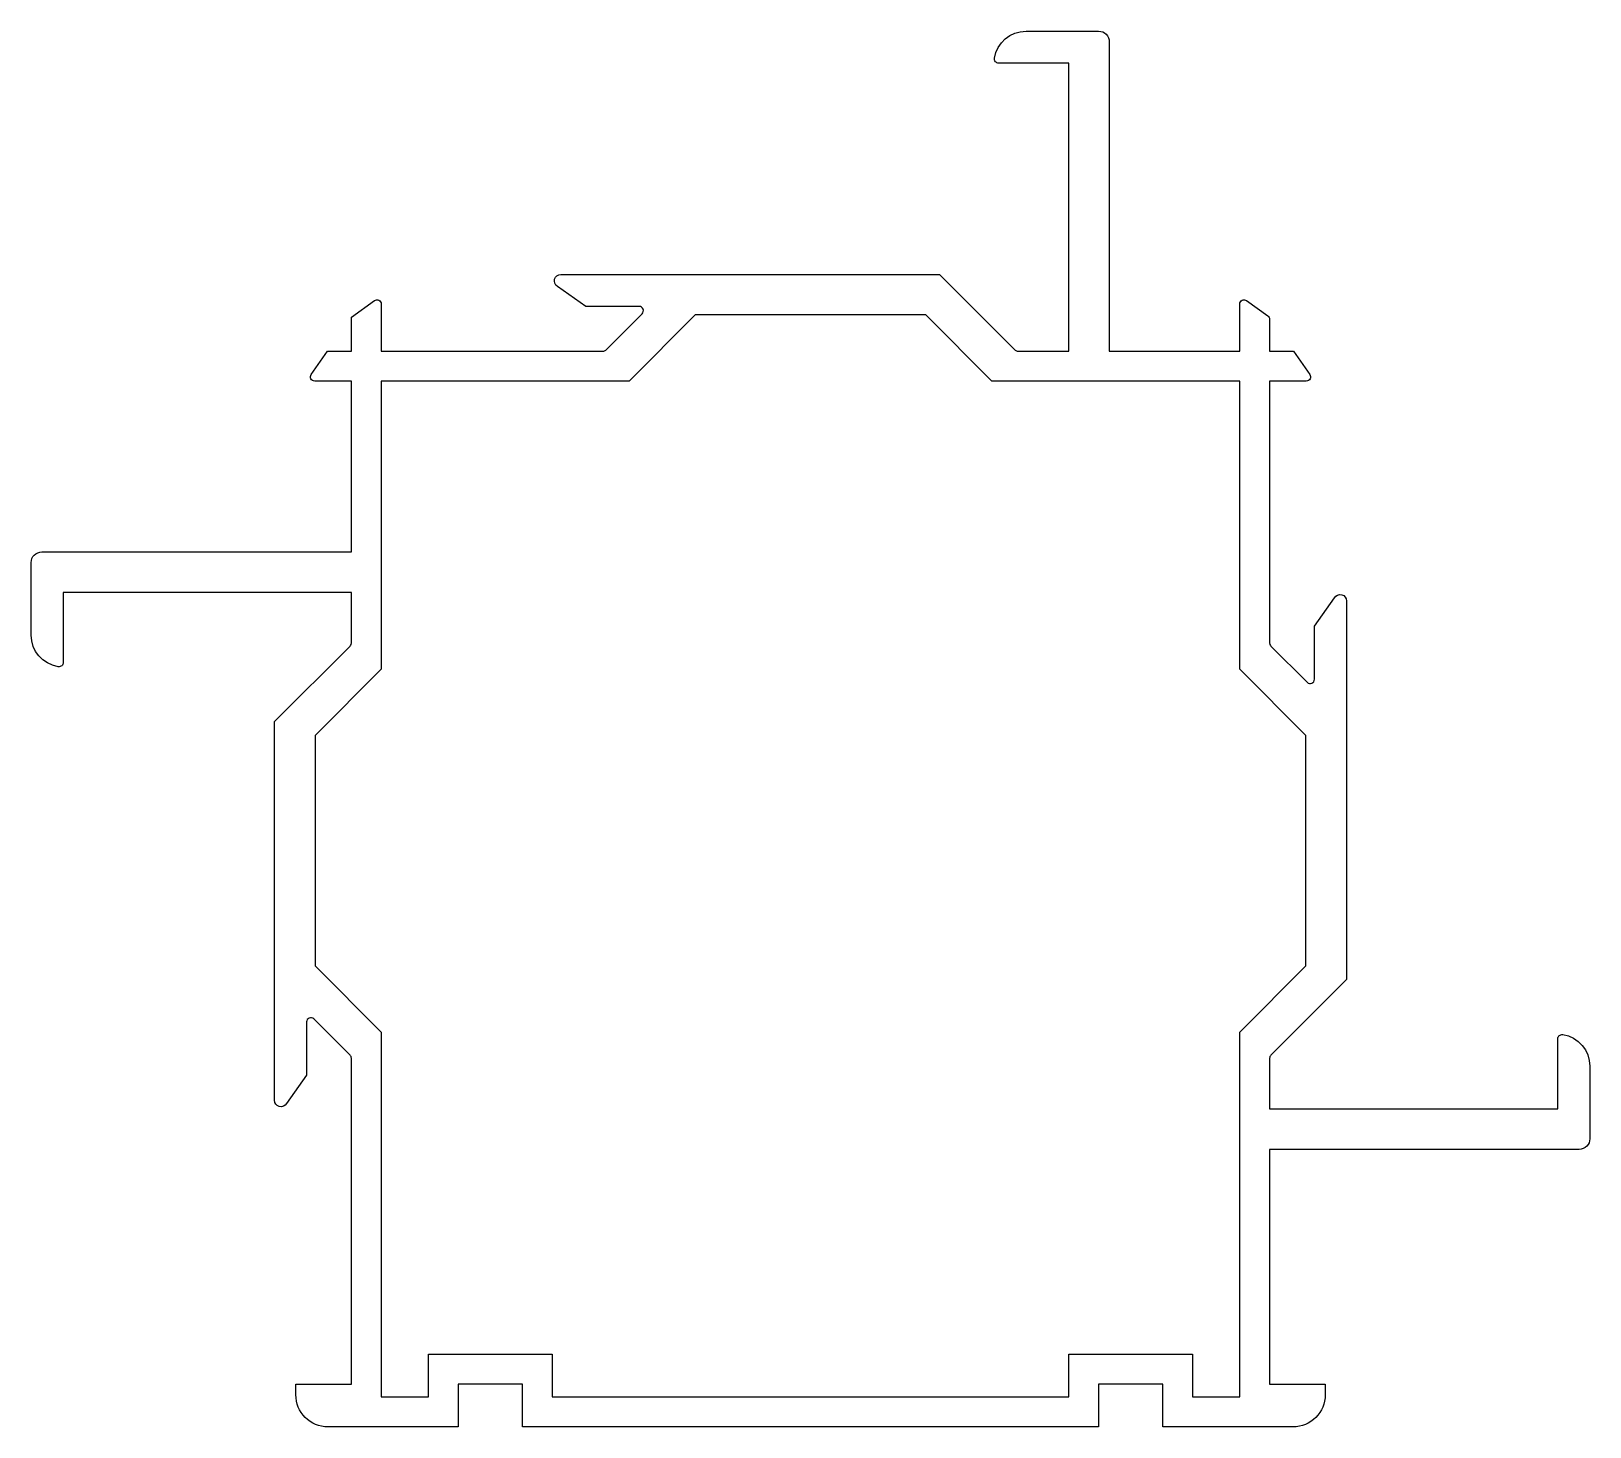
# Model space of a CAD drawing. Extents: x 120.3 to 193.4, y 180.4 to 245.8.
import ezdxf

# ---------------------------------------------------------------- set-up
doc = ezdxf.new("R2010")
doc.units = 0
doc.layers.get('0').update_dxf_attribs({"linetype": 'CONTINUOUS'})

msp = doc.modelspace()

# ---------------------------------------------------------------- linework, layer by layer
msp.add_lwpolyline([(180.973, 181.945, -0.414214), (179.473, 180.445), (177.973, 180.445), (173.361, 180.445), (173.361, 182.445), (170.361, 182.445), (170.361, 180.445), (143.361, 180.445), (143.361, 182.445), (140.361, 182.445), (140.361, 180.445), (135.75, 180.445), (134.25, 180.445, -0.414214), (132.75, 181.945), (132.75, 182.445), (135.35, 182.445), (135.35, 197.717, 0.198912), (135.291, 197.858), (133.591, 199.558, 0.668179), (133.25, 199.417), (133.25, 196.924), (132.309, 195.595, -0.767327), (131.75, 195.745), (131.75, 213.491), (135.291, 217.032, 0.198912), (135.35, 217.174), (135.35, 219.545), (121.85, 219.545), (121.85, 216.261, -0.460212), (121.619, 216.063, -0.369664), (120.35, 217.545), (120.35, 220.945, -0.414214), (120.85, 221.445), (135.35, 221.445), (135.35, 229.445), (133.633, 229.445, -0.606815), (133.469, 229.76), (134.229, 230.845), (135.35, 230.845), (135.35, 232.445), (136.433, 233.219, -0.610029), (136.75, 233.057), (136.75, 230.845), (147.133, 230.845, 0.198912), (147.274, 230.904), (148.974, 232.604, 0.668179), (148.833, 232.945), (146.34, 232.945), (145.011, 233.885, -0.767327), (145.161, 234.445), (162.907, 234.445), (166.448, 230.904, 0.198912), (166.59, 230.845), (168.961, 230.845), (168.961, 244.345), (165.677, 244.345, -0.460212), (165.479, 244.576, -0.369664), (166.961, 245.845), (170.361, 245.845, -0.414214), (170.861, 245.345), (170.861, 230.845), (176.973, 230.845), (176.973, 233.057, -0.610029), (177.289, 233.219), (178.289, 232.505, -0.242213), (178.373, 232.342), (178.373, 230.845), (179.493, 230.845), (180.253, 229.76, -0.606815), (180.089, 229.445), (178.373, 229.445), (178.373, 217.174, 0.198912), (178.431, 217.032), (180.131, 215.332, 0.668179), (180.473, 215.474), (180.473, 217.967), (181.413, 219.295, -0.767327), (181.973, 219.145), (181.973, 201.4), (178.431, 197.858, 0.198912), (178.373, 197.717), (178.373, 195.345), (191.873, 195.345), (191.873, 198.63, -0.460212), (192.103, 198.827, -0.369664), (193.373, 197.345), (193.373, 193.945, -0.414214), (192.873, 193.445), (178.373, 193.445), (178.373, 182.445), (180.973, 182.445)], format="xyb", close=True)
msp.add_lwpolyline([(144.761, 183.845), (144.761, 181.845), (168.961, 181.845), (168.961, 183.845), (174.761, 183.845), (174.761, 181.845), (176.973, 181.845), (176.973, 198.945), (180.073, 202.045), (180.073, 212.845), (176.973, 215.945), (176.973, 229.445), (165.361, 229.445), (162.261, 232.545), (151.461, 232.545), (148.361, 229.445), (136.75, 229.445), (136.75, 215.945), (133.65, 212.845), (133.65, 202.045), (136.75, 198.945), (136.75, 181.845), (138.961, 181.845), (138.961, 183.845)], close=True)

doc.saveas('drawing.dxf')
